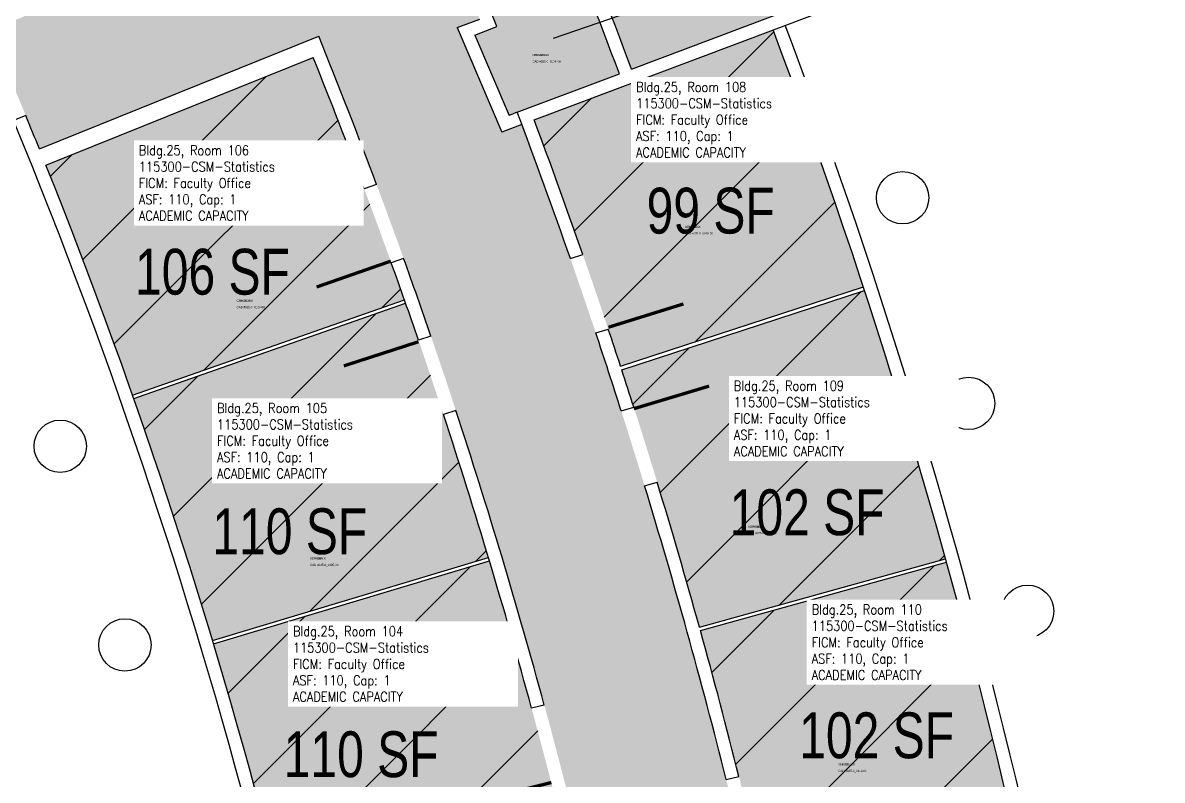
# Model space of a CAD drawing. Header units: inches. Extents: x -325 to 881, y 0 to 3497.
# Drawn here: x 70 to 592, y 2511 to 2858 of the extents above; entities that cross this region are included whole.
import ezdxf
from ezdxf.enums import TextEntityAlignment as Align

# ---------------------------------------------------------------- set-up
doc = ezdxf.new("R2010")
doc.units = ezdxf.units.IN
doc.header["$LTSCALE"] = 10
doc.header["$MEASUREMENT"] = 0
for name, color, linetype in [('A-COLS', 5, 'CONTINUOUS'), ('A-DOOR', 2, 'CONTINUOUS'), ('A-IDEN-CNUM', 7, 'CONTINUOUS'), ('A-IDEN-RNUM', 7, 'CONTINUOUS'), ('A-IDEN-SNUM', 4, 'CONTINUOUS'), ('A-IDEN-VNUM', 4, 'CONTINUOUS'), ('A-WALL', 5, 'CONTINUOUS'), ('AREA-TEXT', 3, 'CONTINUOUS'), ('Rooms-Capacity', 4, 'CONTINUOUS'), ('Rooms-Category-Color', 7, 'CONTINUOUS'), ('Rooms-College-Color', 7, 'CONTINUOUS'), ('Rooms-Department-Color', 7, 'CONTINUOUS'), ('Rooms-Division-Color', 7, 'CONTINUOUS'), ('Rooms-Information', 7, 'CONTINUOUS')]:
    doc.layers.add(name, color=color, linetype=linetype)
doc.styles.add('AREA', font='arial.ttf', dxfattribs={"width": 0.75, "height": 24})
doc.styles.add('ROOMSNUMBER', font='txt', dxfattribs={"height": 0.03})
doc.styles.add('ROOMVNUMBER', font='simplex.shx', dxfattribs={"width": 0.85})
pattern_1 = [(45, (0, 0), (-26.51650429449553, 26.51650429449553), [])]

msp = doc.modelspace()

# ---------------------------------------------------------------- hatches: boundary and pattern name
at = {"layer": 'Rooms-Capacity'}
h = msp.add_hatch(dxfattribs=at)
h.set_pattern_fill('ANSI31', color=256, scale=300, style=0)
h.set_pattern_definition(pattern_1)
edge = h.paths.add_edge_path()
edge.add_arc((-2305.089007718126, 1834.524643033889), 2903.999999695649, 18.1006745587368, 20.56572160521066)
edge.add_line((413.8386793993413, 2854.646317373961), (304.380012832582, 2813.32003999874))
edge.add_arc((-2305.089007972026, 1834.524643178202), 2786.999999888058, 18.10137030572821, 20.56075193548378, ccw=False)
edge.add_line((343.9776271171868, 2700.443208768032), (455.1980545520782, 2736.761492257006))
h = msp.add_hatch(dxfattribs=at)
h.set_pattern_fill('ANSI31', color=256, scale=300, style=0)
h.set_pattern_definition(pattern_1)
edge = h.paths.add_edge_path()
edge.add_arc((-2305.089007946675, 1834.524643123298), 2702.99999989424, 19.36781053680849, 21.8827310595155)
edge.add_line((203.1561394482851, 2841.954680395313), (80.73964489996433, 2792.576123267412))
edge.add_arc((-2305.089007915855, 1834.524643048564), 2570.999999872904, 19.368685531278174, 21.878382211151177, ccw=False)
edge.add_line((120.4028214924037, 2687.185410775244), (244.9458466395736, 2730.923683631234))
h = msp.add_hatch(dxfattribs=at)
h.set_pattern_fill('ANSI31', color=256, scale=300, style=0)
h.set_pattern_definition(pattern_1)
edge = h.paths.add_edge_path()
edge.add_arc((-2305.089008043811, 1834.524643016006), 2904.000000022798, 15.53400789002428, 18.0675282376679)
edge.add_line((455.7195478454232, 2735.16448105406), (344.4991203993559, 2698.846197576262))
edge.add_arc((-2305.089007919195, 1834.524642634914), 2787.000000011273, 15.534703649985488, 18.066832494339508, ccw=False)
edge.add_line((380.0974564924836, 2580.944532109424), (492.83270489797, 2612.245729512535))
h = msp.add_hatch(dxfattribs=at)
h.set_pattern_fill('ANSI31', color=256, scale=300, style=0)
h.set_pattern_definition(pattern_1)
edge = h.paths.add_edge_path()
edge.add_arc((-2305.089007544505, 1834.524642875969), 2702.999999596025, 16.73447721058645, 19.33372559535386)
edge.add_line((245.4786583185196, 2729.406523165293), (120.9356331825256, 2685.668250320479))
edge.add_arc((-2305.08900804093, 1834.524643000941), 2571.000000020287, 16.73535219737653, 19.33285059650501, ccw=False)
edge.add_line((157.0163064524531, 2574.847829486243), (283.4373334720731, 2612.817890745588))
h = msp.add_hatch(dxfattribs=at)
h.set_pattern_fill('ANSI31', color=256, scale=300, style=0)
h.set_pattern_definition(pattern_1)
edge = h.paths.add_edge_path()
edge.add_arc((-2305.089008096144, 1834.524642989824), 2703.000000082693, 14.1011438716358, 16.70039225598536)
edge.add_line((283.8998778350651, 2611.277852813713), (157.4788508154452, 2573.307791582309))
edge.add_arc((-2305.089008087344, 1834.524642794603), 2571.000000123248, 14.10201886819749, 16.699517267391514, ccw=False)
edge.add_line((188.4298723340034, 2460.946699890308), (316.4619024395943, 2493.068357496522))
h = msp.add_hatch(dxfattribs=at)
h.set_pattern_fill('ANSI31', color=256, scale=300, style=0)
h.set_pattern_definition(pattern_1)
edge = h.paths.add_edge_path()
edge.add_arc((-2305.08900805905, 1834.524642549962), 2904.000000149108, 12.96734123243159, 15.50086157957084)
edge.add_line((493.2821579575539, 2610.626967036165), (380.5469095520675, 2579.325769619085))
edge.add_arc((-2305.089007970632, 1834.524642309778), 2787.000000130823, 12.968036989244922, 15.500165833416588, ccw=False)
edge.add_line((410.8296839632094, 2459.948226397857), (524.8535594902933, 2486.169534525834))
at = {"layer": 'Rooms-Category-Color', "true_color": 0xadadad}
h = msp.add_hatch(color=253, dxfattribs=at)
edge = h.paths.add_edge_path()
edge.add_line((201.2262714654207, 3059.349623124115), (203.8001094013453, 3053.929616991431))
edge.add_line((203.8001094013453, 3053.929616991431), (209.3191571049392, 3056.513060582802))
edge.add_arc((961.2036810162684, 3390.799950493463), 822.8475326957654, 203.9698694090774, 206.8083460179542)
edge.add_line((226.7956927791238, 3019.689496750943), (224.9806932359934, 3018.839902915992))
edge.add_arc((-2275.30501570527, 1854.746572332623), 2757.99599503781, 24.831297241308107, 24.965939294021382, ccw=False)
edge.add_line((227.7093449011445, 3012.961154887453), (262.7421313752357, 3027.748128797612))
edge.add_line((262.7421313752357, 3027.748128797612), (294.255468416633, 2957.00556689958))
edge.add_line((294.255468416633, 2957.00556689958), (247.4783645196676, 2939.344803863615))
edge.add_line((247.4783645196676, 2939.344803863615), (279.473899766569, 2859.499449630584))
edge.add_arc((-393.6644797064927, 4626.833255583648), 1891.185887104745, 290.517472203495, 290.85073106893503, ccw=False)
edge.add_line((269.1829369240806, 2855.614081723355), (289.6548599764618, 2807.760537317224))
edge.add_line((289.6548599764618, 2807.760537317224), (298.7728026344082, 2811.203029757566))
edge.add_arc((-2305.34698797223, 1834.493215236886), 2781.259057623037, 2.3666197999779115, 20.559225841741124, ccw=False)
edge.add_line((473.5398143716156, 1949.34131217096), (377.454958576709, 1949.341312148608))
edge.add_arc((-2305.088997512735, 1834.52464339233), 2684.999989530036, 2.450844371486494, 6.009516630839933)
edge.add_line((365.1556278280914, 2115.627088445239), (389.1024912446737, 2117.390627925284))
edge.add_arc((-2305.089007964771, 1834.524642862969), 2708.999999984811, 5.993585546870101, 22.05195079858575)
edge.add_line((205.7308814562857, 2851.610913936049), (77.75000116601586, 2799.987877051346))
edge.add_arc((-2305.089008032257, 1834.524642957163), 2571.000000028122, 22.05648725040431, 23.19526192346095)
edge.add_arc((-2305.089005378515, 1834.524635165498), 2571.000000657759, 23.19526210635877, 23.30130680890218)
edge.add_arc((-2305.089004525074, 1834.524643246271), 2570.999996677444, 23.30130665103033, 23.36171557022548)
edge.add_line((55.13987451419234, 2854.015016650781), (181.7415459863842, 2908.933687845245))
edge.add_arc((-2305.089012755648, 1834.524640201714), 2709.000005454317, 23.36625201371699, 25.01569726359892)
edge.add_line((149.7850355319679, 2980.070115770213), (155.3166147954762, 2982.404937744141))
edge.add_line((155.3166147954762, 2982.404937744141), (136.2926267981529, 3022.329640964046))
edge.add_line((136.2926267981529, 3022.329640964046), (138.5896797850728, 3023.404882066883))
edge.add_line((138.5896797850728, 3023.404882066883), (136.0158418715, 3028.824888202362))
edge.add_line((136.0158418715, 3028.824888202362), (133.6613406613469, 3027.722755825147))
edge.add_line((133.6613406613469, 3027.722755825147), (-26.41971859708428, 3004.61589107383))
edge.add_line((-26.41971859708428, 3004.61589107383), (-48.43600885570049, 3174.501004879363))
edge.add_line((-48.43600885570049, 3174.501004879363), (98.61640375480056, 3274.342664695345))
edge.add_arc((-2275.305018926028, 1854.74656797348), 2765.999999799516, 25.93490851190961, 30.879265208107995, ccw=False)
edge.add_line((212.1352213583887, 3064.456057853065), (201.2262714654207, 3059.349623124115))
h = msp.add_hatch(color=253, dxfattribs=at)
edge = h.paths.add_edge_path()
edge.add_line((349.0385174229741, 2836.594316840172), (444.4642229452729, 2872.622429550625))
edge.add_arc((-2275.305019220249, 1854.74656808694), 2903.999999996566, 20.5184030655669, 24.73336348645091)
edge.add_line((362.2956649102271, 3069.768638279289), (268.2729921452701, 3030.082647738978))
edge.add_arc((-2275.305019403335, 1854.746567961784), 2802.000000224764, 20.512371203658176, 24.8007060574148, ccw=False)
at = {"layer": 'Rooms-Category-Color', "true_color": 0xe3c5e1}
h = msp.add_hatch(color=254, dxfattribs=at)
edge = h.paths.add_edge_path()
edge.add_line((296.6171057593756, 2951.483812430088), (255.3250000122935, 2935.893918355927))
edge.add_line((255.3250000122935, 2935.893918355927), (287.3205352508103, 2856.048564144613))
edge.add_line((287.3205352508103, 2856.048564144613), (277.1635853338883, 2852.213793011284))
edge.add_line((277.1635853338883, 2852.213793011284), (292.9112184457481, 2815.403374250047))
edge.add_line((292.9112184457481, 2815.403374250047), (343.4252395965159, 2834.475016008131))
edge.add_arc((-2275.30501931598, 1854.746567970745), 2796.000000149795, 20.51200268911193, 23.09471271607138)
at = {"layer": 'Rooms-Category-Color', "true_color": 0xfa9ba3}
h = msp.add_hatch(color=241, dxfattribs=at)
edge = h.paths.add_edge_path()
edge.add_arc((-2305.089007718126, 1834.524643033889), 2903.999999695649, 18.1006745587368, 20.56572160521066)
edge.add_line((413.8386793993413, 2854.646317373961), (304.380012832582, 2813.32003999874))
edge.add_arc((-2305.089007972026, 1834.524643178202), 2786.999999888058, 18.10137030572821, 20.56075193548378, ccw=False)
edge.add_line((343.9776271171868, 2700.443208768032), (455.1980545520782, 2736.761492257006))
h = msp.add_hatch(color=241, dxfattribs=at)
edge = h.paths.add_edge_path()
edge.add_arc((-2305.089007946675, 1834.524643123298), 2702.99999989424, 19.36781053680849, 21.8827310595155)
edge.add_line((203.1561394482851, 2841.954680395313), (80.73964489996433, 2792.576123267412))
edge.add_arc((-2305.089007915855, 1834.524643048564), 2570.999999872904, 19.368685531278174, 21.878382211151177, ccw=False)
edge.add_line((120.4028214924037, 2687.185410775244), (244.9458466395736, 2730.923683631234))
h = msp.add_hatch(color=241, dxfattribs=at)
edge = h.paths.add_edge_path()
edge.add_arc((-2305.089008043811, 1834.524643016006), 2904.000000022798, 15.53400789002428, 18.0675282376679)
edge.add_line((455.7195478454232, 2735.16448105406), (344.4991203993559, 2698.846197576262))
edge.add_arc((-2305.089007919195, 1834.524642634914), 2787.000000011273, 15.534703649985488, 18.066832494339508, ccw=False)
edge.add_line((380.0974564924836, 2580.944532109424), (492.83270489797, 2612.245729512535))
h = msp.add_hatch(color=241, dxfattribs=at)
edge = h.paths.add_edge_path()
edge.add_arc((-2305.089007544505, 1834.524642875969), 2702.999999596025, 16.73447721058645, 19.33372559535386)
edge.add_line((245.4786583185196, 2729.406523165293), (120.9356331825256, 2685.668250320479))
edge.add_arc((-2305.08900804093, 1834.524643000941), 2571.000000020287, 16.73535219737653, 19.33285059650501, ccw=False)
edge.add_line((157.0163064524531, 2574.847829486243), (283.4373334720731, 2612.817890745588))
h = msp.add_hatch(color=241, dxfattribs=at)
edge = h.paths.add_edge_path()
edge.add_arc((-2305.089008096144, 1834.524642989824), 2703.000000082693, 14.1011438716358, 16.70039225598536)
edge.add_line((283.8998778350651, 2611.277852813713), (157.4788508154452, 2573.307791582309))
edge.add_arc((-2305.089008087344, 1834.524642794603), 2571.000000123248, 14.10201886819749, 16.699517267391514, ccw=False)
edge.add_line((188.4298723340034, 2460.946699890308), (316.4619024395943, 2493.068357496522))
h = msp.add_hatch(color=241, dxfattribs=at)
edge = h.paths.add_edge_path()
edge.add_arc((-2305.08900805905, 1834.524642549962), 2904.000000149108, 12.96734123243159, 15.50086157957084)
edge.add_line((493.2821579575539, 2610.626967036165), (380.5469095520675, 2579.325769619085))
edge.add_arc((-2305.089007970632, 1834.524642309778), 2787.000000130823, 12.968036989244922, 15.500165833416588, ccw=False)
edge.add_line((410.8296839632094, 2459.948226397857), (524.8535594902933, 2486.169534525834))
at = {"layer": 'Rooms-College-Color', "true_color": 0xadadad}
h = msp.add_hatch(color=253, dxfattribs=at)
edge = h.paths.add_edge_path()
edge.add_line((201.2262714654207, 3059.349623124115), (203.8001094013453, 3053.929616991431))
edge.add_line((203.8001094013453, 3053.929616991431), (209.3191571049392, 3056.513060582802))
edge.add_arc((961.2036810162684, 3390.799950493463), 822.8475326957654, 203.9698694090774, 206.8083460179542)
edge.add_line((226.7956927791238, 3019.689496750943), (224.9806932359934, 3018.839902915992))
edge.add_arc((-2275.30501570527, 1854.746572332623), 2757.99599503781, 24.831297241308107, 24.965939294021382, ccw=False)
edge.add_line((227.7093449011445, 3012.961154887453), (262.7421313752357, 3027.748128797612))
edge.add_line((262.7421313752357, 3027.748128797612), (294.255468416633, 2957.00556689958))
edge.add_line((294.255468416633, 2957.00556689958), (247.4783645196676, 2939.344803863615))
edge.add_line((247.4783645196676, 2939.344803863615), (279.473899766569, 2859.499449630584))
edge.add_arc((-393.6644797064927, 4626.833255583648), 1891.185887104745, 290.517472203495, 290.85073106893503, ccw=False)
edge.add_line((269.1829369240806, 2855.614081723355), (289.6548599764618, 2807.760537317224))
edge.add_line((289.6548599764618, 2807.760537317224), (298.7728026344082, 2811.203029757566))
edge.add_arc((-2305.34698797223, 1834.493215236886), 2781.259057623037, 2.3666197999779115, 20.559225841741124, ccw=False)
edge.add_line((473.5398143716156, 1949.34131217096), (377.454958576709, 1949.341312148608))
edge.add_arc((-2305.088997512735, 1834.52464339233), 2684.999989530036, 2.450844371486494, 6.009516630839933)
edge.add_line((365.1556278280914, 2115.627088445239), (389.1024912446737, 2117.390627925284))
edge.add_arc((-2305.089007964771, 1834.524642862969), 2708.999999984811, 5.993585546870101, 22.05195079858575)
edge.add_line((205.7308814562857, 2851.610913936049), (77.75000116601586, 2799.987877051346))
edge.add_arc((-2305.089008032257, 1834.524642957163), 2571.000000028122, 22.05648725040431, 23.19526192346095)
edge.add_arc((-2305.089005378515, 1834.524635165498), 2571.000000657759, 23.19526210635877, 23.30130680890218)
edge.add_arc((-2305.089004525074, 1834.524643246271), 2570.999996677444, 23.30130665103033, 23.36171557022548)
edge.add_line((55.13987451419234, 2854.015016650781), (181.7415459863842, 2908.933687845245))
edge.add_arc((-2305.089012755648, 1834.524640201714), 2709.000005454317, 23.36625201371699, 25.01569726359892)
edge.add_line((149.7850355319679, 2980.070115770213), (155.3166147954762, 2982.404937744141))
edge.add_line((155.3166147954762, 2982.404937744141), (136.2926267981529, 3022.329640964046))
edge.add_line((136.2926267981529, 3022.329640964046), (138.5896797850728, 3023.404882066883))
edge.add_line((138.5896797850728, 3023.404882066883), (136.0158418715, 3028.824888202362))
edge.add_line((136.0158418715, 3028.824888202362), (133.6613406613469, 3027.722755825147))
edge.add_line((133.6613406613469, 3027.722755825147), (-26.41971859708428, 3004.61589107383))
edge.add_line((-26.41971859708428, 3004.61589107383), (-48.43600885570049, 3174.501004879363))
edge.add_line((-48.43600885570049, 3174.501004879363), (98.61640375480056, 3274.342664695345))
edge.add_arc((-2275.305018926028, 1854.74656797348), 2765.999999799516, 25.93490851190961, 30.879265208107995, ccw=False)
edge.add_line((212.1352213583887, 3064.456057853065), (201.2262714654207, 3059.349623124115))
h = msp.add_hatch(color=253, dxfattribs=at)
edge = h.paths.add_edge_path()
edge.add_line((349.0385174229741, 2836.594316840172), (444.4642229452729, 2872.622429550625))
edge.add_arc((-2275.305019220249, 1854.74656808694), 2903.999999996566, 20.5184030655669, 24.73336348645091)
edge.add_line((362.2956649102271, 3069.768638279289), (268.2729921452701, 3030.082647738978))
edge.add_arc((-2275.305019403335, 1854.746567961784), 2802.000000224764, 20.512371203658176, 24.8007060574148, ccw=False)
at = {"layer": 'Rooms-College-Color', "true_color": 0xffe090}
h = msp.add_hatch(color=41, dxfattribs=at)
edge = h.paths.add_edge_path()
edge.add_line((296.6171057593756, 2951.483812430088), (255.3250000122935, 2935.893918355927))
edge.add_line((255.3250000122935, 2935.893918355927), (287.3205352508103, 2856.048564144613))
edge.add_line((287.3205352508103, 2856.048564144613), (277.1635853338883, 2852.213793011284))
edge.add_line((277.1635853338883, 2852.213793011284), (292.9112184457481, 2815.403374250047))
edge.add_line((292.9112184457481, 2815.403374250047), (343.4252395965159, 2834.475016008131))
edge.add_arc((-2275.30501931598, 1854.746567970745), 2796.000000149795, 20.51200268911193, 23.09471271607138)
h = msp.add_hatch(color=41, dxfattribs=at)
edge = h.paths.add_edge_path()
edge.add_arc((-2305.089007718126, 1834.524643033889), 2903.999999695649, 18.1006745587368, 20.56572160521066)
edge.add_line((413.8386793993413, 2854.646317373961), (304.380012832582, 2813.32003999874))
edge.add_arc((-2305.089007972026, 1834.524643178202), 2786.999999888058, 18.10137030572821, 20.56075193548378, ccw=False)
edge.add_line((343.9776271171868, 2700.443208768032), (455.1980545520782, 2736.761492257006))
h = msp.add_hatch(color=41, dxfattribs=at)
edge = h.paths.add_edge_path()
edge.add_arc((-2305.089007946675, 1834.524643123298), 2702.99999989424, 19.36781053680849, 21.8827310595155)
edge.add_line((203.1561394482851, 2841.954680395313), (80.73964489996433, 2792.576123267412))
edge.add_arc((-2305.089007915855, 1834.524643048564), 2570.999999872904, 19.368685531278174, 21.878382211151177, ccw=False)
edge.add_line((120.4028214924037, 2687.185410775244), (244.9458466395736, 2730.923683631234))
h = msp.add_hatch(color=41, dxfattribs=at)
edge = h.paths.add_edge_path()
edge.add_arc((-2305.089008043811, 1834.524643016006), 2904.000000022798, 15.53400789002428, 18.0675282376679)
edge.add_line((455.7195478454232, 2735.16448105406), (344.4991203993559, 2698.846197576262))
edge.add_arc((-2305.089007919195, 1834.524642634914), 2787.000000011273, 15.534703649985488, 18.066832494339508, ccw=False)
edge.add_line((380.0974564924836, 2580.944532109424), (492.83270489797, 2612.245729512535))
h = msp.add_hatch(color=41, dxfattribs=at)
edge = h.paths.add_edge_path()
edge.add_arc((-2305.089007544505, 1834.524642875969), 2702.999999596025, 16.73447721058645, 19.33372559535386)
edge.add_line((245.4786583185196, 2729.406523165293), (120.9356331825256, 2685.668250320479))
edge.add_arc((-2305.08900804093, 1834.524643000941), 2571.000000020287, 16.73535219737653, 19.33285059650501, ccw=False)
edge.add_line((157.0163064524531, 2574.847829486243), (283.4373334720731, 2612.817890745588))
h = msp.add_hatch(color=41, dxfattribs=at)
edge = h.paths.add_edge_path()
edge.add_arc((-2305.089008096144, 1834.524642989824), 2703.000000082693, 14.1011438716358, 16.70039225598536)
edge.add_line((283.8998778350651, 2611.277852813713), (157.4788508154452, 2573.307791582309))
edge.add_arc((-2305.089008087344, 1834.524642794603), 2571.000000123248, 14.10201886819749, 16.699517267391514, ccw=False)
edge.add_line((188.4298723340034, 2460.946699890308), (316.4619024395943, 2493.068357496522))
h = msp.add_hatch(color=41, dxfattribs=at)
edge = h.paths.add_edge_path()
edge.add_arc((-2305.08900805905, 1834.524642549962), 2904.000000149108, 12.96734123243159, 15.50086157957084)
edge.add_line((493.2821579575539, 2610.626967036165), (380.5469095520675, 2579.325769619085))
edge.add_arc((-2305.089007970632, 1834.524642309778), 2787.000000130823, 12.968036989244922, 15.500165833416588, ccw=False)
edge.add_line((410.8296839632094, 2459.948226397857), (524.8535594902933, 2486.169534525834))
at = {"layer": 'Rooms-Department-Color', "true_color": 0xacacac}
h = msp.add_hatch(color=253, dxfattribs=at)
edge = h.paths.add_edge_path()
edge.add_line((201.2262714654207, 3059.349623124115), (203.8001094013453, 3053.929616991431))
edge.add_line((203.8001094013453, 3053.929616991431), (209.3191571049392, 3056.513060582802))
edge.add_arc((961.2036810162684, 3390.799950493463), 822.8475326957654, 203.9698694090774, 206.8083460179542)
edge.add_line((226.7956927791238, 3019.689496750943), (224.9806932359934, 3018.839902915992))
edge.add_arc((-2275.30501570527, 1854.746572332623), 2757.99599503781, 24.831297241308107, 24.965939294021382, ccw=False)
edge.add_line((227.7093449011445, 3012.961154887453), (262.7421313752357, 3027.748128797612))
edge.add_line((262.7421313752357, 3027.748128797612), (294.255468416633, 2957.00556689958))
edge.add_line((294.255468416633, 2957.00556689958), (247.4783645196676, 2939.344803863615))
edge.add_line((247.4783645196676, 2939.344803863615), (279.473899766569, 2859.499449630584))
edge.add_arc((-393.6644797064927, 4626.833255583648), 1891.185887104745, 290.517472203495, 290.85073106893503, ccw=False)
edge.add_line((269.1829369240806, 2855.614081723355), (289.6548599764618, 2807.760537317224))
edge.add_line((289.6548599764618, 2807.760537317224), (298.7728026344082, 2811.203029757566))
edge.add_arc((-2305.34698797223, 1834.493215236886), 2781.259057623037, 2.3666197999779115, 20.559225841741124, ccw=False)
edge.add_line((473.5398143716156, 1949.34131217096), (377.454958576709, 1949.341312148608))
edge.add_arc((-2305.088997512735, 1834.52464339233), 2684.999989530036, 2.450844371486494, 6.009516630839933)
edge.add_line((365.1556278280914, 2115.627088445239), (389.1024912446737, 2117.390627925284))
edge.add_arc((-2305.089007964771, 1834.524642862969), 2708.999999984811, 5.993585546870101, 22.05195079858575)
edge.add_line((205.7308814562857, 2851.610913936049), (77.75000116601586, 2799.987877051346))
edge.add_arc((-2305.089008032257, 1834.524642957163), 2571.000000028122, 22.05648725040431, 23.19526192346095)
edge.add_arc((-2305.089005378515, 1834.524635165498), 2571.000000657759, 23.19526210635877, 23.30130680890218)
edge.add_arc((-2305.089004525074, 1834.524643246271), 2570.999996677444, 23.30130665103033, 23.36171557022548)
edge.add_line((55.13987451419234, 2854.015016650781), (181.7415459863842, 2908.933687845245))
edge.add_arc((-2305.089012755648, 1834.524640201714), 2709.000005454317, 23.36625201371699, 25.01569726359892)
edge.add_line((149.7850355319679, 2980.070115770213), (155.3166147954762, 2982.404937744141))
edge.add_line((155.3166147954762, 2982.404937744141), (136.2926267981529, 3022.329640964046))
edge.add_line((136.2926267981529, 3022.329640964046), (138.5896797850728, 3023.404882066883))
edge.add_line((138.5896797850728, 3023.404882066883), (136.0158418715, 3028.824888202362))
edge.add_line((136.0158418715, 3028.824888202362), (133.6613406613469, 3027.722755825147))
edge.add_line((133.6613406613469, 3027.722755825147), (-26.41971859708428, 3004.61589107383))
edge.add_line((-26.41971859708428, 3004.61589107383), (-48.43600885570049, 3174.501004879363))
edge.add_line((-48.43600885570049, 3174.501004879363), (98.61640375480056, 3274.342664695345))
edge.add_arc((-2275.305018926028, 1854.74656797348), 2765.999999799516, 25.93490851190961, 30.879265208107995, ccw=False)
edge.add_line((212.1352213583887, 3064.456057853065), (201.2262714654207, 3059.349623124115))
h = msp.add_hatch(color=253, dxfattribs=at)
edge = h.paths.add_edge_path()
edge.add_line((349.0385174229741, 2836.594316840172), (444.4642229452729, 2872.622429550625))
edge.add_arc((-2275.305019220249, 1854.74656808694), 2903.999999996566, 20.5184030655669, 24.73336348645091)
edge.add_line((362.2956649102271, 3069.768638279289), (268.2729921452701, 3030.082647738978))
edge.add_arc((-2275.305019403335, 1854.746567961784), 2802.000000224764, 20.512371203658176, 24.8007060574148, ccw=False)
at = {"layer": 'Rooms-Department-Color', "true_color": 0xffe090}
h = msp.add_hatch(color=41, dxfattribs=at)
edge = h.paths.add_edge_path()
edge.add_line((296.6171057593756, 2951.483812430088), (255.3250000122935, 2935.893918355927))
edge.add_line((255.3250000122935, 2935.893918355927), (287.3205352508103, 2856.048564144613))
edge.add_line((287.3205352508103, 2856.048564144613), (277.1635853338883, 2852.213793011284))
edge.add_line((277.1635853338883, 2852.213793011284), (292.9112184457481, 2815.403374250047))
edge.add_line((292.9112184457481, 2815.403374250047), (343.4252395965159, 2834.475016008131))
edge.add_arc((-2275.30501931598, 1854.746567970745), 2796.000000149795, 20.51200268911193, 23.09471271607138)
h = msp.add_hatch(color=41, dxfattribs=at)
edge = h.paths.add_edge_path()
edge.add_arc((-2305.089007718126, 1834.524643033889), 2903.999999695649, 18.1006745587368, 20.56572160521066)
edge.add_line((413.8386793993413, 2854.646317373961), (304.380012832582, 2813.32003999874))
edge.add_arc((-2305.089007972026, 1834.524643178202), 2786.999999888058, 18.10137030572821, 20.56075193548378, ccw=False)
edge.add_line((343.9776271171868, 2700.443208768032), (455.1980545520782, 2736.761492257006))
h = msp.add_hatch(color=41, dxfattribs=at)
edge = h.paths.add_edge_path()
edge.add_arc((-2305.089007946675, 1834.524643123298), 2702.99999989424, 19.36781053680849, 21.8827310595155)
edge.add_line((203.1561394482851, 2841.954680395313), (80.73964489996433, 2792.576123267412))
edge.add_arc((-2305.089007915855, 1834.524643048564), 2570.999999872904, 19.368685531278174, 21.878382211151177, ccw=False)
edge.add_line((120.4028214924037, 2687.185410775244), (244.9458466395736, 2730.923683631234))
h = msp.add_hatch(color=41, dxfattribs=at)
edge = h.paths.add_edge_path()
edge.add_arc((-2305.089008043811, 1834.524643016006), 2904.000000022798, 15.53400789002428, 18.0675282376679)
edge.add_line((455.7195478454232, 2735.16448105406), (344.4991203993559, 2698.846197576262))
edge.add_arc((-2305.089007919195, 1834.524642634914), 2787.000000011273, 15.534703649985488, 18.066832494339508, ccw=False)
edge.add_line((380.0974564924836, 2580.944532109424), (492.83270489797, 2612.245729512535))
h = msp.add_hatch(color=41, dxfattribs=at)
edge = h.paths.add_edge_path()
edge.add_arc((-2305.089007544505, 1834.524642875969), 2702.999999596025, 16.73447721058645, 19.33372559535386)
edge.add_line((245.4786583185196, 2729.406523165293), (120.9356331825256, 2685.668250320479))
edge.add_arc((-2305.08900804093, 1834.524643000941), 2571.000000020287, 16.73535219737653, 19.33285059650501, ccw=False)
edge.add_line((157.0163064524531, 2574.847829486243), (283.4373334720731, 2612.817890745588))
h = msp.add_hatch(color=41, dxfattribs=at)
edge = h.paths.add_edge_path()
edge.add_arc((-2305.089008096144, 1834.524642989824), 2703.000000082693, 14.1011438716358, 16.70039225598536)
edge.add_line((283.8998778350651, 2611.277852813713), (157.4788508154452, 2573.307791582309))
edge.add_arc((-2305.089008087344, 1834.524642794603), 2571.000000123248, 14.10201886819749, 16.699517267391514, ccw=False)
edge.add_line((188.4298723340034, 2460.946699890308), (316.4619024395943, 2493.068357496522))
h = msp.add_hatch(color=41, dxfattribs=at)
edge = h.paths.add_edge_path()
edge.add_arc((-2305.08900805905, 1834.524642549962), 2904.000000149108, 12.96734123243159, 15.50086157957084)
edge.add_line((493.2821579575539, 2610.626967036165), (380.5469095520675, 2579.325769619085))
edge.add_arc((-2305.089007970632, 1834.524642309778), 2787.000000130823, 12.968036989244922, 15.500165833416588, ccw=False)
edge.add_line((410.8296839632094, 2459.948226397857), (524.8535594902933, 2486.169534525834))
at = {"layer": 'Rooms-Division-Color', "true_color": 0xadadad}
h = msp.add_hatch(color=253, dxfattribs=at)
edge = h.paths.add_edge_path()
edge.add_line((201.2262714654207, 3059.349623124115), (203.8001094013453, 3053.929616991431))
edge.add_line((203.8001094013453, 3053.929616991431), (209.3191571049392, 3056.513060582802))
edge.add_arc((961.2036810162684, 3390.799950493463), 822.8475326957654, 203.9698694090774, 206.8083460179542)
edge.add_line((226.7956927791238, 3019.689496750943), (224.9806932359934, 3018.839902915992))
edge.add_arc((-2275.30501570527, 1854.746572332623), 2757.99599503781, 24.831297241308107, 24.965939294021382, ccw=False)
edge.add_line((227.7093449011445, 3012.961154887453), (262.7421313752357, 3027.748128797612))
edge.add_line((262.7421313752357, 3027.748128797612), (294.255468416633, 2957.00556689958))
edge.add_line((294.255468416633, 2957.00556689958), (247.4783645196676, 2939.344803863615))
edge.add_line((247.4783645196676, 2939.344803863615), (279.473899766569, 2859.499449630584))
edge.add_arc((-393.6644797064927, 4626.833255583648), 1891.185887104745, 290.517472203495, 290.85073106893503, ccw=False)
edge.add_line((269.1829369240806, 2855.614081723355), (289.6548599764618, 2807.760537317224))
edge.add_line((289.6548599764618, 2807.760537317224), (298.7728026344082, 2811.203029757566))
edge.add_arc((-2305.34698797223, 1834.493215236886), 2781.259057623037, 2.3666197999779115, 20.559225841741124, ccw=False)
edge.add_line((473.5398143716156, 1949.34131217096), (377.454958576709, 1949.341312148608))
edge.add_arc((-2305.088997512735, 1834.52464339233), 2684.999989530036, 2.450844371486494, 6.009516630839933)
edge.add_line((365.1556278280914, 2115.627088445239), (389.1024912446737, 2117.390627925284))
edge.add_arc((-2305.089007964771, 1834.524642862969), 2708.999999984811, 5.993585546870101, 22.05195079858575)
edge.add_line((205.7308814562857, 2851.610913936049), (77.75000116601586, 2799.987877051346))
edge.add_arc((-2305.089008032257, 1834.524642957163), 2571.000000028122, 22.05648725040431, 23.19526192346095)
edge.add_arc((-2305.089005378515, 1834.524635165498), 2571.000000657759, 23.19526210635877, 23.30130680890218)
edge.add_arc((-2305.089004525074, 1834.524643246271), 2570.999996677444, 23.30130665103033, 23.36171557022548)
edge.add_line((55.13987451419234, 2854.015016650781), (181.7415459863842, 2908.933687845245))
edge.add_arc((-2305.089012755648, 1834.524640201714), 2709.000005454317, 23.36625201371699, 25.01569726359892)
edge.add_line((149.7850355319679, 2980.070115770213), (155.3166147954762, 2982.404937744141))
edge.add_line((155.3166147954762, 2982.404937744141), (136.2926267981529, 3022.329640964046))
edge.add_line((136.2926267981529, 3022.329640964046), (138.5896797850728, 3023.404882066883))
edge.add_line((138.5896797850728, 3023.404882066883), (136.0158418715, 3028.824888202362))
edge.add_line((136.0158418715, 3028.824888202362), (133.6613406613469, 3027.722755825147))
edge.add_line((133.6613406613469, 3027.722755825147), (-26.41971859708428, 3004.61589107383))
edge.add_line((-26.41971859708428, 3004.61589107383), (-48.43600885570049, 3174.501004879363))
edge.add_line((-48.43600885570049, 3174.501004879363), (98.61640375480056, 3274.342664695345))
edge.add_arc((-2275.305018926028, 1854.74656797348), 2765.999999799516, 25.93490851190961, 30.879265208107995, ccw=False)
edge.add_line((212.1352213583887, 3064.456057853065), (201.2262714654207, 3059.349623124115))
h = msp.add_hatch(color=253, dxfattribs=at)
edge = h.paths.add_edge_path()
edge.add_line((349.0385174229741, 2836.594316840172), (444.4642229452729, 2872.622429550625))
edge.add_arc((-2275.305019220249, 1854.74656808694), 2903.999999996566, 20.5184030655669, 24.73336348645091)
edge.add_line((362.2956649102271, 3069.768638279289), (268.2729921452701, 3030.082647738978))
edge.add_arc((-2275.305019403335, 1854.746567961784), 2802.000000224764, 20.512371203658176, 24.8007060574148, ccw=False)
at = {"layer": 'Rooms-Division-Color', "true_color": 0xffe090}
h = msp.add_hatch(color=41, dxfattribs=at)
edge = h.paths.add_edge_path()
edge.add_line((296.6171057593756, 2951.483812430088), (255.3250000122935, 2935.893918355927))
edge.add_line((255.3250000122935, 2935.893918355927), (287.3205352508103, 2856.048564144613))
edge.add_line((287.3205352508103, 2856.048564144613), (277.1635853338883, 2852.213793011284))
edge.add_line((277.1635853338883, 2852.213793011284), (292.9112184457481, 2815.403374250047))
edge.add_line((292.9112184457481, 2815.403374250047), (343.4252395965159, 2834.475016008131))
edge.add_arc((-2275.30501931598, 1854.746567970745), 2796.000000149795, 20.51200268911193, 23.09471271607138)
h = msp.add_hatch(color=41, dxfattribs=at)
edge = h.paths.add_edge_path()
edge.add_arc((-2305.089007718126, 1834.524643033889), 2903.999999695649, 18.1006745587368, 20.56572160521066)
edge.add_line((413.8386793993413, 2854.646317373961), (304.380012832582, 2813.32003999874))
edge.add_arc((-2305.089007972026, 1834.524643178202), 2786.999999888058, 18.10137030572821, 20.56075193548378, ccw=False)
edge.add_line((343.9776271171868, 2700.443208768032), (455.1980545520782, 2736.761492257006))
h = msp.add_hatch(color=41, dxfattribs=at)
edge = h.paths.add_edge_path()
edge.add_arc((-2305.089007946675, 1834.524643123298), 2702.99999989424, 19.36781053680849, 21.8827310595155)
edge.add_line((203.1561394482851, 2841.954680395313), (80.73964489996433, 2792.576123267412))
edge.add_arc((-2305.089007915855, 1834.524643048564), 2570.999999872904, 19.368685531278174, 21.878382211151177, ccw=False)
edge.add_line((120.4028214924037, 2687.185410775244), (244.9458466395736, 2730.923683631234))
h = msp.add_hatch(color=41, dxfattribs=at)
edge = h.paths.add_edge_path()
edge.add_arc((-2305.089008043811, 1834.524643016006), 2904.000000022798, 15.53400789002428, 18.0675282376679)
edge.add_line((455.7195478454232, 2735.16448105406), (344.4991203993559, 2698.846197576262))
edge.add_arc((-2305.089007919195, 1834.524642634914), 2787.000000011273, 15.534703649985488, 18.066832494339508, ccw=False)
edge.add_line((380.0974564924836, 2580.944532109424), (492.83270489797, 2612.245729512535))
h = msp.add_hatch(color=41, dxfattribs=at)
edge = h.paths.add_edge_path()
edge.add_arc((-2305.089007544505, 1834.524642875969), 2702.999999596025, 16.73447721058645, 19.33372559535386)
edge.add_line((245.4786583185196, 2729.406523165293), (120.9356331825256, 2685.668250320479))
edge.add_arc((-2305.08900804093, 1834.524643000941), 2571.000000020287, 16.73535219737653, 19.33285059650501, ccw=False)
edge.add_line((157.0163064524531, 2574.847829486243), (283.4373334720731, 2612.817890745588))
h = msp.add_hatch(color=41, dxfattribs=at)
edge = h.paths.add_edge_path()
edge.add_arc((-2305.089008096144, 1834.524642989824), 2703.000000082693, 14.1011438716358, 16.70039225598536)
edge.add_line((283.8998778350651, 2611.277852813713), (157.4788508154452, 2573.307791582309))
edge.add_arc((-2305.089008087344, 1834.524642794603), 2571.000000123248, 14.10201886819749, 16.699517267391514, ccw=False)
edge.add_line((188.4298723340034, 2460.946699890308), (316.4619024395943, 2493.068357496522))
h = msp.add_hatch(color=41, dxfattribs=at)
edge = h.paths.add_edge_path()
edge.add_arc((-2305.08900805905, 1834.524642549962), 2904.000000149108, 12.96734123243159, 15.50086157957084)
edge.add_line((493.2821579575539, 2610.626967036165), (380.5469095520675, 2579.325769619085))
edge.add_arc((-2305.089007970632, 1834.524642309778), 2787.000000130823, 12.968036989244922, 15.500165833416588, ccw=False)
edge.add_line((410.8296839632094, 2459.948226397857), (524.8535594902933, 2486.169534525834))

# ---------------------------------------------------------------- linework, layer by layer
at = {"layer": 'A-COLS'}
msp.add_circle((87.26941488683224, 2663.768380592577), 12, dxfattribs=at)
at = {"layer": 'A-DOOR'}
for points in [[(238.7342529036105, 2748.614883779548, 1.5, 1.5, 0), (204.7473177798092, 2736.745248497464, 0, 0, 0), (204.9946018494666, 2736.037187349983, 0, 0, -0.414213562373095), (227.1119016855955, 2781.893757741898, 0, 0, -0.414213562373095)], [(338.4174538627267, 2718.303547628224, 1.5, 1.5, 0), (372.7903191894293, 2729.004301317036, 0, 0, 0), (373.0132515393198, 2728.288199960254, 0, 0, 0.414213562373095), (327.9396325238049, 2751.960311586969, 0, 0, 0.414213562373095)], [(251.4157132655382, 2711.673879543319, 1.5, 1.5, 0), (217.167649615556, 2700.580181515776, 0, 0, 0), (216.9365308955312, 2701.293682848103, 0, 0, 0.414213562373095), (262.2782925702631, 2678.139317200519, 0, 0, 0.414213562373095)], [(350.0592936761677, 2680.985858724453, 1.5, 1.5, 0), (384.5385949797928, 2691.338528978638, 0, 0, 0), (384.3229143507779, 2692.056847745553, 0, 0, -0.414213562373095), (360.1962833069265, 2647.224876187742, 0, 0, -0.414213562373095)], [(312.2917842194438, 2509.695390854962, 1.5, 1.5, 0), (277.3581619039178, 2500.998148002662, 0, 0, 0), (277.5393544770777, 2500.270364206284, 0, 0, -0.414213562373095), (303.7757339067757, 2543.901229348965, 0, 0, -0.414213562373095)], [(406.6275514215231, 2478.221282587387, 1.5, 1.5, 0), (441.7118192911148, 2486.289377043955, 0, 0, 0), (441.879904601723, 2485.558454780839, 0, 0, 0.414213562373095), (398.7275422811508, 2512.574628213421, 0, 0, 0.414213562373095)]]:
    msp.add_lwpolyline(points, format="xyseb", dxfattribs=at)
at = {"layer": 'A-IDEN-VNUM'}
msp.add_lwpolyline([(477.2147235330194, 2907.199617050122), (313.0577558092773, 2850.675995434634)], dxfattribs=at)
at = {"layer": 'A-WALL'}
for p, q in [((287.3205352508103, 2856.048564144613), (255.3250000126108, 2935.89391835593)), ((349.0385174117982, 2836.594316842966), (444.4642229452729, 2872.622429550625)), ((304.380012832582, 2813.32003999874), (452.1748034544289, 2869.12017628178)), ((269.1829369240806, 2855.614081723355), (279.473899766569, 2859.499449630584)), ((269.1829369240806, 2855.614081723355), (289.6548599764618, 2807.760537317224)), ((277.1635853338883, 2852.213793011284), (287.3205352508101, 2856.048564144613)), ((77.75000116601586, 2799.987877051346), (205.7308814562857, 2851.610913936049)), ((277.1635853338883, 2852.213793011284), (292.9112184456915, 2815.403374249991)), ((80.73964489996433, 2792.576123267412), (203.1561394259334, 2841.954680386931)), ((296.6535110548139, 2816.816282166168), (343.4252396821976, 2834.475015761331)), ((71.48277043551207, 2815.313907737844), (65.94462582841516, 2813.005356696434)), ((296.6535110421692, 2816.816282233317), (292.9112184456916, 2815.403374249991)), ((298.7728026344082, 2811.203029757566), (289.654859976462, 2807.760537317224)), ((232.1942821405828, 2783.668733982369), (226.5284232906997, 2781.689983089454)), ((320.9808852262795, 2749.793956227601), (326.7129172347486, 2751.578417974524)), ((244.5846014544368, 2749.863643133081), (238.9198987148702, 2747.885296007618)), ((343.9776271171868, 2700.443208768032), (455.1980545520782, 2736.761492254212)), ((120.4028214924037, 2687.185410775244), (244.9458466395736, 2730.923683631234)), ((344.4991203993559, 2698.846197576262), (455.7195478454232, 2735.16448105406)), ((120.9356331825256, 2685.668250320479), (245.4786583185196, 2729.406523165293)), ((332.6129410341382, 2715.711018263362), (338.3429665267467, 2717.494855337776)), ((257.074998177588, 2714.295411631465), (251.3661114983261, 2712.446178163402)), ((268.540470957756, 2680.16777394712), (262.8324096500874, 2678.318807858974)), ((344.2661120742559, 2680.029490750283), (350.013513173908, 2681.755191279575)), ((354.9895568266511, 2645.661517295055), (360.7361595779657, 2647.386978101917)), ((157.016306463629, 2574.847829497419), (283.4373334720731, 2612.817890745588)), ((157.4788508154452, 2573.307791582309), (283.8998778238893, 2611.277852816507)), ((380.0974564813077, 2580.944532112218), (492.8327048867941, 2612.245729529299)), ((380.5469095520675, 2579.325769619085), (493.2821579575539, 2610.626967036165)), ((309.0282174423337, 2545.208912939765), (303.204605139792, 2543.759038377553)), ((392.3532810620964, 2511.108781996183), (398.2017938196659, 2512.453725359403))]:
    msp.add_line(p, q, dxfattribs=at)
for centre in [(473.1913491301239, 2777.665277827531), (503.4282209873199, 2683.398587945849), (530.4676403515041, 2588.165468498133), (116.9098370969296, 2572.72894689627)]:
    msp.add_circle(centre, 12, dxfattribs=at)
for centre, radius, start, end in [((-2275.305019173771, 1854.746568018571), 2802, 20.51237121255046, 23.94099100287087), ((-2275.305019173771, 1854.746568018571), 2796, 20.51200268921387, 23.94375806923158), ((-2305.089007973671, 1834.524642879143), 2910, 5.37650256145406, 20.56596568108154), ((-2305.089007973671, 1834.524642879143), 2709, 20.50976158364815, 22.05195080244021), ((-2305.089007973671, 1834.524642879143), 2904, 5.376624599543515, 20.5657216164951), ((-2305.089007973671, 1834.524642879143), 2703, 20.51244305982214, 21.88273105792219), ((-2305.089007973671, 1834.524642879143), 2571, 22.05648724840753, 22.42548833032511), ((-2305.089007973671, 1834.524642879143), 2781, 19.21507927314757, 20.68410140555492), ((-2305.089007973671, 1834.524642879143), 2565, 6.402199539393624, 22.42501320671985), ((-2305.089007973671, 1834.524642879143), 2787, 19.21093783010188, 20.56075193328705), ((-2305.089007973671, 1834.524642879143), 2571, 6.401534972033381, 21.87838221916807), ((-2305.089007973671, 1834.524642879143), 2703, 18.95317015714234, 19.74936408345355), ((-2305.089007973671, 1834.524642879143), 2709, 18.95094426715659, 19.74826092153775), ((-2305.089007973671, 1834.524642879143), 2781, 17.69976005666088, 18.47310896654869), ((-2305.089007973671, 1834.524642879143), 2787, 18.10137031236065, 18.47056605612569), ((-2305.089007973671, 1834.524642879143), 2787, 17.69763504553615, 18.06683248459768), ((-2305.089007973671, 1834.524642879143), 2703, 15.21169482666188, 18.19002351860778), ((-2305.089007973671, 1834.524642879143), 2709, 15.20906907435983, 18.18948808524404), ((-2305.089007973671, 1834.524642879143), 2787, 15.53470364732306, 16.95758181441372), ((-2305.089007973671, 1834.524642879143), 2781, 14.08068688326715, 16.95801906219156), ((-2305.089007973671, 1834.524642879143), 2787, 14.07825402392646, 15.50016582056333)]:
    msp.add_arc(centre, radius, start, end, dxfattribs=at)

# ---------------------------------------------------------------- texts
at = {"layer": 'A-IDEN-CNUM', "style": 'ROOMSNUMBER'}
for s, p in [('CAD #025-0_0108-0A', (303.5617477437481, 2839.607734459918)), ('CAD #025-0_0108-00', (373.4147794805467, 2760.819725420326)), ('CAD #025-0_0106-00', (168.096135366708, 2727.031464736909)), ('CAD #025-0_0109-00', (402.4386454336345, 2623.505158999935)), ('CAD #025-0_0105-00', (201.7784028947353, 2608.949110209011)), ('CAD #025-0_0110-00', (443.7756823450327, 2514.555648104288))]:
    msp.add_text(s, height=0.96, dxfattribs=at).set_placement(p)
at = {"layer": 'A-IDEN-RNUM', "style": 'ROOMSNUMBER'}
for s, p in [('0108-A0', (303.5617477437481, 2842.607734459918)), ('0108-00', (373.4147794805467, 2763.819725420326)), ('0106-00', (168.096135366708, 2730.031464736909)), ('0109-00', (402.4386454336345, 2626.505158999935)), ('0105-00', (201.7784028947353, 2611.949110209011)), ('0110-00', (443.7756823450327, 2517.555648104288))]:
    msp.add_text(s, height=0.96, dxfattribs=at).set_placement(p)
at = {"layer": 'A-IDEN-SNUM', "style": 'ROOMSNUMBER'}
for s, p in [('02500108A0', (303.5617477437481, 2842.607734459918)), ('0250010800', (373.4147794805467, 2763.819725420326)), ('0250010600', (168.096135366708, 2730.031464736909)), ('0250010900', (402.4386454336345, 2626.505158999935)), ('0250010500', (201.7784028947353, 2611.949110209011)), ('0250011000', (443.7756823450327, 2517.555648104288))]:
    msp.add_text(s, height=0.96, dxfattribs=at).set_placement(p)
at = {"layer": 'A-IDEN-VNUM', "style": 'ROOMVNUMBER', "width": 0.85}
for s, p in [('108', (351.0759590817543, 2796.147727900185)), ('106', (123.2864403258937, 2767.151361848693)), ('109', (395.8653103019969, 2659.23925323924)), ('105', (159.0939493030237, 2649.027136974037)), ('110', (431.5276237502621, 2556.718505016528)), ('104', (193.8767089722606, 2546.764154917561))]:
    msp.add_text(s, height=31.5, rotation=359.9999999999868, dxfattribs=at).set_placement(p)
at = {"layer": 'AREA-TEXT', "style": 'AREA', "width": 0.75}
for s, p in [('99 SF', (385.2534047793597, 2771.742881841958)), ('106 SF', (157.0212765652686, 2743.749736563768)), ('102 SF', (429.4263426652178, 2633.537686680909)), ('110 SF', (192.4424650957808, 2624.822351257782)), ('102 SF', (461.2766575524583, 2531.331984203309)), ('110 SF', (225.1211705170572, 2522.656597685069))]:
    msp.add_text(s, height=21, dxfattribs=at).set_placement(p, align=Align.MIDDLE_CENTER)

# ---------------------------------------------------------------- next in the draw order: texts
at = {"layer": 'Rooms-Information', "char_height": 4.5, "width": 100.8, "attachment_point": 7, "style": 'ROOMVNUMBER', "bg_fill": 3, "box_fill_scale": 1.5, "bg_fill_color": 256, "bg_fill_true_color": 13158600, "bg_fill_transparency": 0}
for s, insert in [('Bldg.25, Room 108^M^J115300-CSM-Statistics^M^JFICM: Faculty Office^M^JASF: 110, Cap: 1^M^JACADEMIC CAPACITY', (351.0759590817543, 2796.147727900185)), ('Bldg.25, Room 106^M^J115300-CSM-Statistics^M^JFICM: Faculty Office^M^JASF: 110, Cap: 1^M^JACADEMIC CAPACITY', (123.2864403258937, 2767.151361848693)), ('Bldg.25, Room 109^M^J115300-CSM-Statistics^M^JFICM: Faculty Office^M^JASF: 110, Cap: 1^M^JACADEMIC CAPACITY', (395.8653103019969, 2659.23925323924)), ('Bldg.25, Room 105^M^J115300-CSM-Statistics^M^JFICM: Faculty Office^M^JASF: 110, Cap: 1^M^JACADEMIC CAPACITY', (159.0939493030237, 2649.027136974037)), ('Bldg.25, Room 110^M^J115300-CSM-Statistics^M^JFICM: Faculty Office^M^JASF: 110, Cap: 1^M^JACADEMIC CAPACITY', (431.5276237502621, 2556.718505016528)), ('Bldg.25, Room 104^M^J115300-CSM-Statistics^M^JFICM: Faculty Office^M^JASF: 110, Cap: 1^M^JACADEMIC CAPACITY', (193.8767089722606, 2546.764154917561))]:
    msp.add_mtext(s, dxfattribs=dict(at, insert=insert))

doc.saveas('drawing.dxf')
